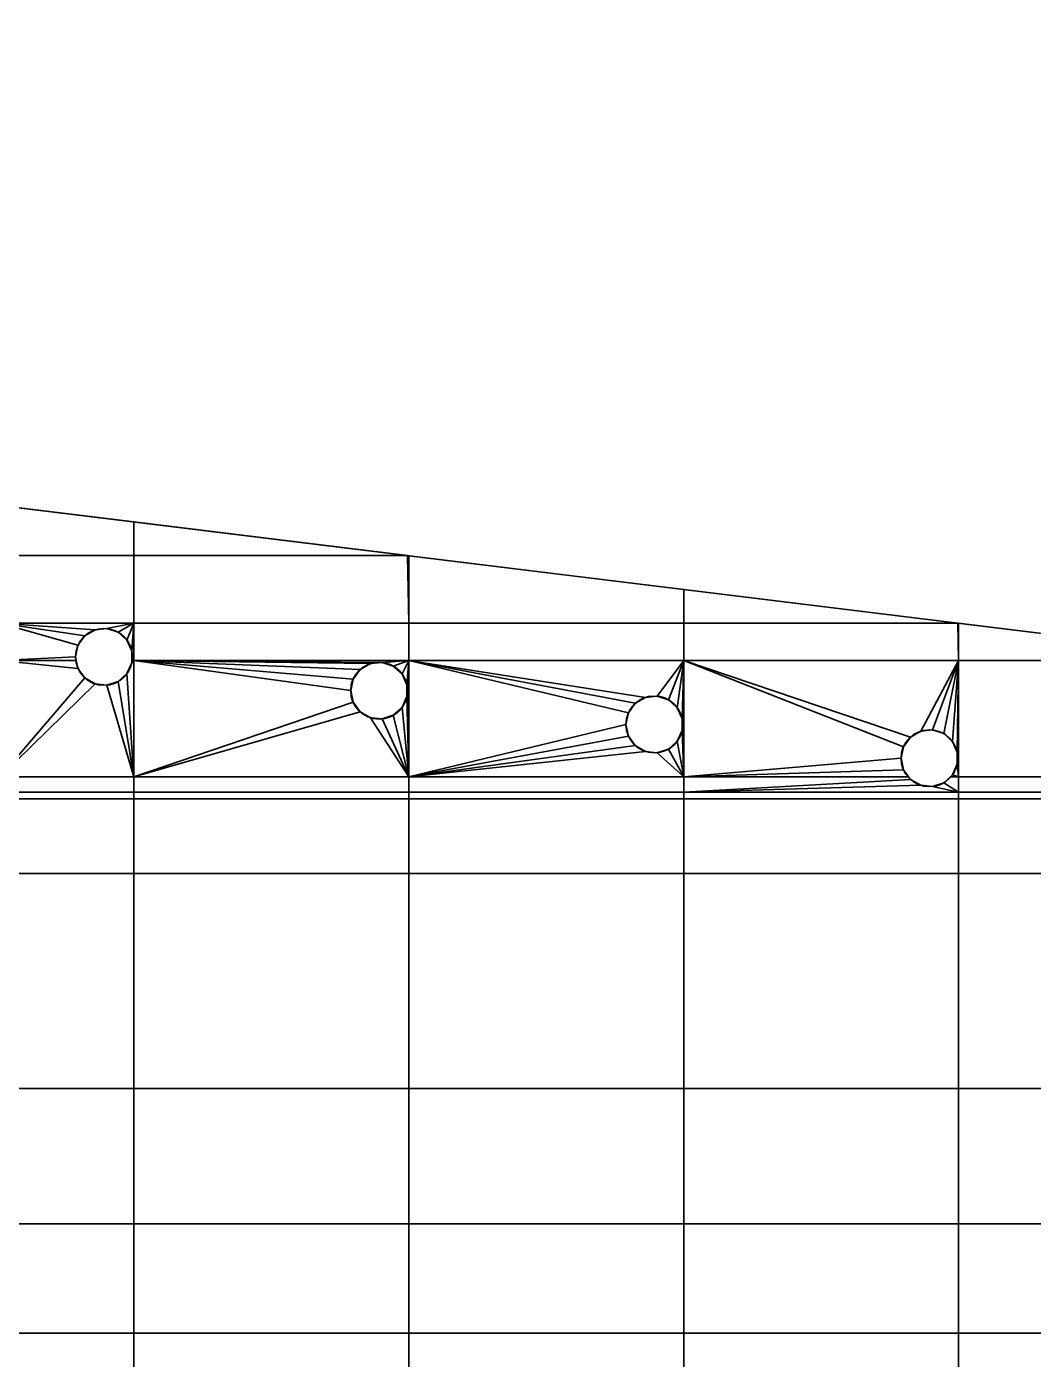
# Model space of a CAD drawing. Header units: millimetres. Extents: x 0 to 430, y 0 to 190.
# Drawn here: x 284.8 to 357.4, y 93.7 to 189.8 of the extents above; entities that cross this region are included whole.
import ezdxf

# ---------------------------------------------------------------- set-up
doc = ezdxf.new("R2010")
doc.units = ezdxf.units.MM
doc.layers.add('1', color=7, linetype='Continuous', true_color=0xffffff)

# ---------------------------------------------------------------- blocks, each defined once
blk = doc.blocks.new('UG_SURFACE_001')
at = {"layer": '1', "color": 252, "linetype": 'Continuous', "lineweight": 35}
for points in [[(282.843173, 155.271232, 3.5), (282.843173, 151.664004, 3.5), (292.497337, 151.664004, 3.5), (292.497337, 154.085845, 3.5)], [(292.497337, 154.085845, 1.5), (292.497337, 151.664004, 1.5), (282.843173, 151.664004, 1.5), (282.843173, 155.271232, 1.5)], [(282.843173, 155.271232, 3.5), (292.497337, 154.085845, 3.5), (292.497337, 154.085845, 1.5), (282.843173, 155.271232, 1.5)], [(292.497337, 154.085845, 3.5), (292.497337, 151.664004, 3.5), (312.221617, 151.664004, 3.5)], [(312.221617, 151.664004, 1.5), (292.497337, 151.664004, 1.5), (292.497337, 154.085845, 1.5)], [(292.497337, 154.085845, 3.5), (312.221617, 151.664004, 3.5), (312.221617, 151.664004, 1.5), (292.497337, 154.085845, 1.5)], [(292.497337, 151.664004, 3.5), (282.843173, 151.664004, 3.5), (282.843173, 146.789238, 3.5), (292.497337, 146.789238, 3.5)], [(292.497337, 146.789238, 1.5), (282.843173, 146.789238, 1.5), (282.843173, 151.664004, 1.5), (292.497337, 151.664004, 1.5)], [(312.221617, 151.664004, 3.5), (292.497337, 151.664004, 3.5), (292.497337, 146.789238, 3.5), (312.326968, 146.789238, 3.5)], [(312.326968, 146.789238, 1.5), (292.497337, 146.789238, 1.5), (292.497337, 151.664004, 1.5), (312.221617, 151.664004, 1.5)], [(312.326968, 146.789238, 3.5), (312.326968, 151.65107, 3.5), (312.221617, 151.664004, 3.5)], [(312.221617, 151.664004, 1.5), (312.326968, 151.65107, 1.5), (312.326968, 146.789238, 1.5)], [(312.221617, 151.664004, 3.5), (312.326968, 151.65107, 3.5), (312.326968, 151.65107, 1.5), (312.221617, 151.664004, 1.5)], [(312.326968, 151.65107, 3.5), (312.326968, 146.789238, 3.5), (332.156628, 146.789238, 3.5), (332.156628, 149.216294, 3.5)], [(332.156628, 149.216294, 1.5), (332.156628, 146.789238, 1.5), (312.326968, 146.789238, 1.5), (312.326968, 151.65107, 1.5)], [(312.326968, 151.65107, 3.5), (332.156628, 149.216294, 3.5), (332.156628, 149.216294, 1.5), (312.326968, 151.65107, 1.5)], [(332.156628, 149.216294, 3.5), (332.156628, 146.789238, 3.5), (351.923466, 146.789238, 3.5)], [(351.923466, 146.789238, 1.5), (332.156628, 146.789238, 1.5), (332.156628, 149.216294, 1.5)], [(332.156628, 149.216294, 3.5), (351.923466, 146.789238, 3.5), (351.923466, 146.789238, 1.5), (332.156628, 149.216294, 1.5)], [(282.843173, 146.789238, 3.5), (288.959205, 145.87529, 3.5), (289.697438, 146.301508, 3.5)], [(282.843173, 146.789238, 3.5), (288.458169, 145.185649, 3.5), (288.959205, 145.87529, 3.5)], [(288.280934, 144.35184, 3.5), (288.458169, 145.185649, 3.5), (282.843173, 146.789238, 3.5), (282.843173, 144.101843, 3.5)], [(289.697438, 146.301508, 3.5), (290.545225, 146.390617, 3.5), (292.497337, 146.789238, 3.5), (282.843173, 146.789238, 3.5)], [(282.843173, 146.789238, 1.5), (292.497337, 146.789238, 1.5), (290.545225, 146.390617, 1.5), (289.697438, 146.301508, 1.5)], [(282.843173, 144.101843, 1.5), (282.843173, 146.789238, 1.5), (288.458169, 145.185649, 1.5), (288.280934, 144.35184, 1.5)], [(289.697438, 146.301508, 1.5), (288.959205, 145.87529, 1.5), (282.843173, 146.789238, 1.5)], [(288.959205, 145.87529, 1.5), (288.458169, 145.185649, 1.5), (282.843173, 146.789238, 1.5)], [(289.697438, 146.301508, 1.5), (289.697438, 146.301508, 3.5), (288.959205, 145.87529, 3.5), (288.959205, 145.87529, 1.5)], [(290.545225, 146.390617, 1.5), (290.545225, 146.390617, 3.5), (289.697438, 146.301508, 3.5), (289.697438, 146.301508, 1.5)], [(292.497337, 146.789238, 3.5), (290.545225, 146.390617, 3.5), (291.355938, 146.127194, 3.5)], [(291.355938, 146.127194, 1.5), (290.545225, 146.390617, 1.5), (292.497337, 146.789238, 1.5)], [(291.355938, 146.127194, 1.5), (291.355938, 146.127194, 3.5), (290.545225, 146.390617, 3.5), (290.545225, 146.390617, 1.5)], [(291.355938, 146.127194, 3.5), (291.989416, 145.556808, 3.5), (292.497337, 146.789238, 3.5)], [(292.497337, 146.789238, 1.5), (291.989416, 145.556808, 1.5), (291.355938, 146.127194, 1.5)], [(291.989416, 145.556808, 3.5), (292.336136, 144.778058, 3.5), (292.497337, 146.789238, 3.5)], [(292.336136, 144.778058, 1.5), (291.989416, 145.556808, 1.5), (292.497337, 146.789238, 1.5)], [(292.336136, 144.778058, 3.5), (292.336136, 144.101843, 3.5), (292.497337, 144.101843, 3.5), (292.497337, 146.789238, 3.5)], [(292.380929, 144.35184, 1.5), (292.336136, 144.778058, 1.5), (292.497337, 146.789238, 1.5), (292.497337, 144.101843, 1.5)], [(312.326968, 146.789238, 3.5), (292.497337, 146.789238, 3.5), (292.497337, 144.101843, 3.5), (312.326968, 144.101843, 3.5)], [(312.326968, 144.101843, 1.5), (292.497337, 144.101843, 1.5), (292.497337, 146.789238, 1.5), (312.326968, 146.789238, 1.5)], [(332.156628, 146.789238, 3.5), (312.326968, 146.789238, 3.5), (312.326968, 144.101843, 3.5), (332.156628, 144.101843, 3.5)], [(332.156628, 144.101843, 1.5), (312.326968, 144.101843, 1.5), (312.326968, 146.789238, 1.5), (332.156628, 146.789238, 1.5)], [(351.923466, 146.789238, 3.5), (332.156628, 146.789238, 3.5), (332.156628, 144.101843, 3.5), (351.986259, 144.101843, 3.5)], [(351.986259, 144.101843, 1.5), (332.156628, 144.101843, 1.5), (332.156628, 146.789238, 1.5), (351.923466, 146.789238, 1.5)], [(351.986259, 144.101843, 3.5), (351.986259, 146.781519, 3.5), (351.923466, 146.789238, 3.5)], [(351.923466, 146.789238, 1.5), (351.986259, 146.781519, 1.5), (351.986259, 144.101843, 1.5)], [(351.923466, 146.789238, 3.5), (351.986259, 146.781519, 3.5), (351.986259, 146.781519, 1.5), (351.923466, 146.789238, 1.5)], [(351.986259, 146.781519, 3.5), (351.986259, 144.101843, 3.5), (361.911714, 144.101843, 3.5), (361.911714, 145.562828, 3.5)], [(361.911714, 145.562828, 1.5), (361.911714, 144.101843, 1.5), (351.986259, 144.101843, 1.5), (351.986259, 146.781519, 1.5)], [(351.986259, 146.781519, 3.5), (361.911714, 145.562828, 3.5), (361.911714, 145.562828, 1.5), (351.986259, 146.781519, 1.5)], [(288.458169, 145.185649, 1.5), (288.458169, 145.185649, 3.5), (288.280934, 144.35184, 3.5), (288.280934, 144.35184, 1.5)], [(288.959205, 145.87529, 1.5), (288.959205, 145.87529, 3.5), (288.458169, 145.185649, 3.5), (288.458169, 145.185649, 1.5)], [(291.989416, 145.556808, 1.5), (291.989416, 145.556808, 3.5), (291.355938, 146.127194, 3.5), (291.355938, 146.127194, 1.5)], [(292.336136, 144.778058, 1.5), (292.336136, 144.778058, 3.5), (291.989416, 145.556808, 3.5), (291.989416, 145.556808, 1.5)], [(282.843173, 144.101843, 3.5), (288.334072, 144.101843, 3.5), (288.280934, 144.35184, 3.5)], [(288.280934, 144.35184, 1.5), (288.334072, 144.101843, 1.5), (282.843173, 144.101843, 1.5)], [(288.334072, 144.101843, 1.5), (288.280934, 144.35184, 1.5), (288.280934, 144.35184, 3.5), (288.334072, 144.101843, 3.5)], [(292.336136, 144.778058, 3.5), (292.336136, 144.778058, 1.5), (292.380929, 144.35184, 1.5)], [(292.380929, 144.35184, 1.5), (292.336136, 144.101843, 3.5), (292.336136, 144.778058, 3.5)], [(292.380929, 144.35184, 1.5), (292.354643, 144.101843, 1.5), (292.336136, 144.101843, 3.5)], [(292.497337, 144.101843, 1.5), (292.354643, 144.101843, 1.5), (292.380929, 144.35184, 1.5)], [(282.843173, 144.101843, 3.5), (282.843173, 135.707468, 3.5), (288.959205, 142.82839, 3.5), (288.458169, 143.518031, 3.5)], [(288.458169, 143.518031, 3.5), (288.334072, 144.101843, 3.5), (282.843173, 144.101843, 3.5)], [(282.843173, 144.101843, 1.5), (288.334072, 144.101843, 1.5), (288.458169, 143.518031, 1.5)], [(288.458169, 143.518031, 1.5), (288.959205, 142.82839, 1.5), (282.843173, 135.707468, 1.5), (282.843173, 144.101843, 1.5)], [(288.334072, 144.101843, 3.5), (288.458169, 143.518031, 3.5), (288.458169, 143.518031, 1.5), (288.334072, 144.101843, 1.5)], [(288.458169, 143.518031, 1.5), (288.458169, 143.518031, 3.5), (288.959205, 142.82839, 3.5), (288.959205, 142.82839, 1.5)], [(292.497337, 135.707468, 3.5), (292.497337, 144.101843, 3.5), (292.336136, 143.925622, 3.5), (291.989416, 143.146887, 3.5)], [(292.497337, 144.101843, 1.5), (292.497337, 135.707468, 1.5), (291.989416, 143.146887, 1.5), (292.336136, 143.925622, 1.5)], [(291.989416, 143.146887, 1.5), (291.989416, 143.146887, 3.5), (292.336136, 143.925622, 3.5), (292.336136, 143.925622, 1.5)], [(292.497337, 144.101843, 3.5), (292.336136, 144.101843, 3.5), (292.336136, 143.925622, 3.5)], [(292.336136, 143.925622, 1.5), (292.354643, 144.101843, 1.5), (292.497337, 144.101843, 1.5)], [(292.354643, 144.101843, 1.5), (292.336136, 143.925622, 1.5), (292.336136, 143.925622, 3.5)], [(292.336136, 143.925622, 3.5), (292.336136, 144.101843, 3.5), (292.354643, 144.101843, 1.5)], [(292.497337, 144.101843, 3.5), (309.548378, 143.864125, 3.5), (310.396135, 143.953234, 3.5)], [(292.497337, 144.101843, 3.5), (308.810145, 143.437907, 3.5), (309.548378, 143.864125, 3.5)], [(292.497337, 144.101843, 3.5), (308.309078, 142.748266, 3.5), (308.810145, 143.437907, 3.5)], [(292.497337, 144.101843, 3.5), (292.497337, 135.707468, 3.5), (308.309078, 141.080648, 3.5), (308.131844, 141.914457, 3.5)], [(308.131844, 141.914457, 3.5), (308.309078, 142.748266, 3.5), (292.497337, 144.101843, 3.5)], [(310.396135, 143.953234, 3.5), (312.326968, 144.101843, 3.5), (292.497337, 144.101843, 3.5)], [(292.497337, 144.101843, 1.5), (312.326968, 144.101843, 1.5), (310.396135, 143.953234, 1.5)], [(310.396135, 143.953234, 1.5), (309.548378, 143.864125, 1.5), (292.497337, 144.101843, 1.5)], [(309.548378, 143.864125, 1.5), (308.810145, 143.437907, 1.5), (292.497337, 144.101843, 1.5)], [(308.810145, 143.437907, 1.5), (308.309078, 142.748266, 1.5), (292.497337, 144.101843, 1.5)], [(292.497337, 135.707468, 1.5), (292.497337, 144.101843, 1.5), (308.131844, 141.914457, 1.5), (308.309078, 141.080648, 1.5)], [(308.309078, 142.748266, 1.5), (308.131844, 141.914457, 1.5), (292.497337, 144.101843, 1.5)], [(308.810145, 143.437907, 1.5), (308.810145, 143.437907, 3.5), (308.309078, 142.748266, 3.5), (308.309078, 142.748266, 1.5)], [(309.548378, 143.864125, 1.5), (309.548378, 143.864125, 3.5), (308.810145, 143.437907, 3.5), (308.810145, 143.437907, 1.5)], [(310.396135, 143.953234, 1.5), (310.396135, 143.953234, 3.5), (309.548378, 143.864125, 3.5), (309.548378, 143.864125, 1.5)], [(312.326968, 144.101843, 3.5), (310.396135, 143.953234, 3.5), (311.206847, 143.689811, 3.5)], [(311.206847, 143.689811, 1.5), (310.396135, 143.953234, 1.5), (312.326968, 144.101843, 1.5)], [(311.206847, 143.689811, 1.5), (311.206847, 143.689811, 3.5), (310.396135, 143.953234, 3.5), (310.396135, 143.953234, 1.5)], [(311.206847, 143.689811, 3.5), (311.840326, 143.11941, 3.5), (312.326968, 144.101843, 3.5)], [(312.326968, 144.101843, 1.5), (311.840326, 143.11941, 1.5), (311.206847, 143.689811, 1.5)], [(311.840326, 143.11941, 1.5), (311.840326, 143.11941, 3.5), (311.206847, 143.689811, 3.5), (311.206847, 143.689811, 1.5)], [(311.840326, 143.11941, 3.5), (312.187046, 142.340675, 3.5), (312.326968, 144.101843, 3.5)], [(312.187046, 142.340675, 1.5), (311.840326, 143.11941, 1.5), (312.326968, 144.101843, 1.5)], [(312.326968, 135.707468, 3.5), (312.326968, 144.101843, 3.5), (312.187046, 142.340675, 3.5), (312.187046, 141.488239, 3.5)], [(312.231839, 141.914457, 1.5), (312.187046, 142.340675, 1.5), (312.326968, 144.101843, 1.5)], [(312.231839, 141.914457, 1.5), (312.326968, 144.101843, 1.5), (312.326968, 135.707468, 1.5)], [(312.326968, 144.101843, 3.5), (328.661054, 141.000524, 3.5), (329.399288, 141.426742, 3.5)], [(312.326968, 144.101843, 3.5), (328.160018, 140.310884, 3.5), (328.661054, 141.000524, 3.5)], [(327.982783, 139.477074, 3.5), (328.160018, 140.310884, 3.5), (312.326968, 144.101843, 3.5), (312.326968, 135.707468, 3.5)], [(329.399288, 141.426742, 3.5), (330.247074, 141.515836, 3.5), (332.156628, 144.101843, 3.5), (312.326968, 144.101843, 3.5)], [(312.326968, 144.101843, 1.5), (332.156628, 144.101843, 1.5), (330.247074, 141.515836, 1.5), (329.399288, 141.426742, 1.5)], [(329.399288, 141.426742, 1.5), (328.661054, 141.000524, 1.5), (312.326968, 144.101843, 1.5)], [(328.661054, 141.000524, 1.5), (328.160018, 140.310884, 1.5), (312.326968, 144.101843, 1.5)], [(328.160018, 140.310884, 1.5), (327.982783, 139.477074, 1.5), (312.326968, 135.707468, 1.5), (312.326968, 144.101843, 1.5)], [(332.156628, 144.101843, 3.5), (330.247074, 141.515836, 3.5), (331.057787, 141.252428, 3.5)], [(331.057787, 141.252428, 1.5), (330.247074, 141.515836, 1.5), (332.156628, 144.101843, 1.5)], [(331.057787, 141.252428, 3.5), (331.691265, 140.682027, 3.5), (332.156628, 144.101843, 3.5)], [(332.156628, 144.101843, 1.5), (331.691265, 140.682027, 1.5), (331.057787, 141.252428, 1.5)], [(331.691265, 140.682027, 3.5), (332.037985, 139.903292, 3.5), (332.156628, 144.101843, 3.5)], [(332.037985, 139.903292, 1.5), (331.691265, 140.682027, 1.5), (332.156628, 144.101843, 1.5)], [(332.156628, 135.707468, 3.5), (332.156628, 144.101843, 3.5), (332.037985, 139.903292, 3.5), (332.037985, 139.050856, 3.5)], [(332.082778, 139.477074, 1.5), (332.037985, 139.903292, 1.5), (332.156628, 144.101843, 1.5)], [(332.156628, 144.101843, 1.5), (332.156628, 135.707468, 1.5), (332.082778, 139.477074, 1.5)], [(351.986259, 144.101843, 3.5), (332.156628, 144.101843, 3.5), (348.511994, 138.563126, 3.5), (349.250227, 138.989344, 3.5)], [(332.156628, 144.101843, 3.5), (348.010927, 137.873501, 3.5), (348.511994, 138.563126, 3.5)], [(347.833693, 137.039676, 3.5), (348.010927, 137.873501, 3.5), (332.156628, 144.101843, 3.5), (332.156628, 135.707468, 3.5)], [(332.156628, 135.707468, 1.5), (332.156628, 144.101843, 1.5), (348.010927, 137.873501, 1.5), (347.833693, 137.039676, 1.5)], [(349.250227, 138.989344, 1.5), (348.511994, 138.563126, 1.5), (332.156628, 144.101843, 1.5), (351.986259, 144.101843, 1.5)], [(348.511994, 138.563126, 1.5), (348.010927, 137.873501, 1.5), (332.156628, 144.101843, 1.5)], [(349.250227, 138.989344, 3.5), (350.097984, 139.078453, 3.5), (351.986259, 144.101843, 3.5)], [(351.986259, 144.101843, 1.5), (350.097984, 139.078453, 1.5), (349.250227, 138.989344, 1.5)], [(351.986259, 144.101843, 3.5), (350.097984, 139.078453, 3.5), (350.908697, 138.81503, 3.5)], [(350.908697, 138.81503, 1.5), (350.097984, 139.078453, 1.5), (351.986259, 144.101843, 1.5)], [(350.908697, 138.81503, 3.5), (351.542175, 138.244644, 3.5), (351.986259, 144.101843, 3.5)], [(351.986259, 144.101843, 1.5), (351.542175, 138.244644, 1.5), (350.908697, 138.81503, 1.5)], [(351.542175, 138.244644, 3.5), (351.888895, 137.465909, 3.5), (351.986259, 144.101843, 3.5)], [(351.888895, 137.465909, 1.5), (351.542175, 138.244644, 1.5), (351.986259, 144.101843, 1.5)], [(351.986259, 135.707468, 3.5), (351.986259, 144.101843, 3.5), (351.888895, 137.465909, 3.5), (351.888895, 136.613458, 3.5)], [(351.933688, 137.039676, 1.5), (351.888895, 137.465909, 1.5), (351.986259, 144.101843, 1.5)], [(351.986259, 144.101843, 1.5), (351.986259, 135.707468, 1.5), (351.933688, 137.039676, 1.5)], [(361.911714, 144.101843, 3.5), (351.986259, 144.101843, 3.5), (351.986259, 135.707468, 3.5), (361.911714, 135.707468, 3.5)], [(361.911714, 135.707468, 1.5), (351.986259, 135.707468, 1.5), (351.986259, 144.101843, 1.5), (361.911714, 144.101843, 1.5)], [(289.697438, 142.402172, 3.5), (288.959205, 142.82839, 3.5), (282.843173, 135.707468, 3.5)], [(282.843173, 135.707468, 1.5), (288.959205, 142.82839, 1.5), (289.697438, 142.402172, 1.5)], [(282.843173, 135.707468, 3.5), (292.497337, 135.707468, 3.5), (290.545225, 142.313078, 3.5), (289.697438, 142.402172, 3.5)], [(289.697438, 142.402172, 1.5), (290.545225, 142.313078, 1.5), (292.497337, 135.707468, 1.5), (282.843173, 135.707468, 1.5)], [(288.959205, 142.82839, 1.5), (288.959205, 142.82839, 3.5), (289.697438, 142.402172, 3.5), (289.697438, 142.402172, 1.5)], [(289.697438, 142.402172, 1.5), (289.697438, 142.402172, 3.5), (290.545225, 142.313078, 3.5), (290.545225, 142.313078, 1.5)], [(291.355938, 142.576486, 3.5), (290.545225, 142.313078, 3.5), (292.497337, 135.707468, 3.5)], [(292.497337, 135.707468, 1.5), (290.545225, 142.313078, 1.5), (291.355938, 142.576486, 1.5)], [(290.545225, 142.313078, 1.5), (290.545225, 142.313078, 3.5), (291.355938, 142.576486, 3.5), (291.355938, 142.576486, 1.5)], [(292.497337, 135.707468, 3.5), (291.989416, 143.146887, 3.5), (291.355938, 142.576486, 3.5)], [(291.355938, 142.576486, 1.5), (291.989416, 143.146887, 1.5), (292.497337, 135.707468, 1.5)], [(291.355938, 142.576486, 1.5), (291.355938, 142.576486, 3.5), (291.989416, 143.146887, 3.5), (291.989416, 143.146887, 1.5)], [(308.309078, 142.748266, 1.5), (308.309078, 142.748266, 3.5), (308.131844, 141.914457, 3.5), (308.131844, 141.914457, 1.5)], [(312.187046, 142.340675, 1.5), (312.187046, 142.340675, 3.5), (311.840326, 143.11941, 3.5), (311.840326, 143.11941, 1.5)], [(312.187046, 142.340675, 3.5), (312.187046, 142.340675, 1.5), (312.231839, 141.914457, 1.5)], [(312.231839, 141.914457, 1.5), (312.187046, 141.488239, 3.5), (312.187046, 142.340675, 3.5)], [(308.131844, 141.914457, 1.5), (308.131844, 141.914457, 3.5), (308.309078, 141.080648, 3.5), (308.309078, 141.080648, 1.5)], [(312.326968, 135.707468, 3.5), (312.187046, 141.488239, 3.5), (311.840326, 140.709504, 3.5)], [(312.326968, 135.707468, 1.5), (311.840326, 140.709504, 1.5), (312.187046, 141.488239, 1.5)], [(311.840326, 140.709504, 1.5), (311.840326, 140.709504, 3.5), (312.187046, 141.488239, 3.5), (312.187046, 141.488239, 1.5)], [(312.326968, 135.707468, 1.5), (312.187046, 141.488239, 1.5), (312.231839, 141.914457, 1.5)], [(312.231839, 141.914457, 1.5), (312.187046, 141.488239, 1.5), (312.187046, 141.488239, 3.5)], [(329.399288, 141.426742, 1.5), (329.399288, 141.426742, 3.5), (328.661054, 141.000524, 3.5), (328.661054, 141.000524, 1.5)], [(330.247074, 141.515836, 1.5), (330.247074, 141.515836, 3.5), (329.399288, 141.426742, 3.5), (329.399288, 141.426742, 1.5)], [(331.057787, 141.252428, 1.5), (331.057787, 141.252428, 3.5), (330.247074, 141.515836, 3.5), (330.247074, 141.515836, 1.5)], [(308.810145, 140.391007, 3.5), (308.309078, 141.080648, 3.5), (292.497337, 135.707468, 3.5)], [(292.497337, 135.707468, 1.5), (308.309078, 141.080648, 1.5), (308.810145, 140.391007, 1.5)], [(309.548378, 139.964789, 3.5), (308.810145, 140.391007, 3.5), (292.497337, 135.707468, 3.5), (312.326968, 135.707468, 3.5)], [(312.326968, 135.707468, 1.5), (292.497337, 135.707468, 1.5), (308.810145, 140.391007, 1.5), (309.548378, 139.964789, 1.5)], [(308.309078, 141.080648, 1.5), (308.309078, 141.080648, 3.5), (308.810145, 140.391007, 3.5), (308.810145, 140.391007, 1.5)], [(308.810145, 140.391007, 1.5), (308.810145, 140.391007, 3.5), (309.548378, 139.964789, 3.5), (309.548378, 139.964789, 1.5)], [(312.326968, 135.707468, 3.5), (311.840326, 140.709504, 3.5), (311.206847, 140.139103, 3.5)], [(311.206847, 140.139103, 1.5), (311.840326, 140.709504, 1.5), (312.326968, 135.707468, 1.5)], [(311.206847, 140.139103, 1.5), (311.206847, 140.139103, 3.5), (311.840326, 140.709504, 3.5), (311.840326, 140.709504, 1.5)], [(328.661054, 141.000524, 1.5), (328.661054, 141.000524, 3.5), (328.160018, 140.310884, 3.5), (328.160018, 140.310884, 1.5)], [(331.691265, 140.682027, 1.5), (331.691265, 140.682027, 3.5), (331.057787, 141.252428, 3.5), (331.057787, 141.252428, 1.5)], [(332.037985, 139.903292, 1.5), (332.037985, 139.903292, 3.5), (331.691265, 140.682027, 3.5), (331.691265, 140.682027, 1.5)], [(312.326968, 135.707468, 3.5), (310.396135, 139.87568, 3.5), (309.548378, 139.964789, 3.5)], [(309.548378, 139.964789, 1.5), (310.396135, 139.87568, 1.5), (312.326968, 135.707468, 1.5)], [(309.548378, 139.964789, 1.5), (309.548378, 139.964789, 3.5), (310.396135, 139.87568, 3.5), (310.396135, 139.87568, 1.5)], [(311.206847, 140.139103, 3.5), (310.396135, 139.87568, 3.5), (312.326968, 135.707468, 3.5)], [(312.326968, 135.707468, 1.5), (310.396135, 139.87568, 1.5), (311.206847, 140.139103, 1.5)], [(310.396135, 139.87568, 1.5), (310.396135, 139.87568, 3.5), (311.206847, 140.139103, 3.5), (311.206847, 140.139103, 1.5)], [(312.326968, 135.707468, 3.5), (328.160018, 138.643265, 3.5), (327.982783, 139.477074, 3.5)], [(312.326968, 135.707468, 1.5), (327.982783, 139.477074, 1.5), (328.160018, 138.643265, 1.5)], [(328.160018, 140.310884, 1.5), (328.160018, 140.310884, 3.5), (327.982783, 139.477074, 3.5), (327.982783, 139.477074, 1.5)], [(327.982783, 139.477074, 1.5), (327.982783, 139.477074, 3.5), (328.160018, 138.643265, 3.5), (328.160018, 138.643265, 1.5)], [(332.037985, 139.903292, 3.5), (332.037985, 139.903292, 1.5), (332.082778, 139.477074, 1.5)], [(332.082778, 139.477074, 1.5), (332.037985, 139.050856, 3.5), (332.037985, 139.903292, 3.5)], [(332.156628, 135.707468, 1.5), (332.037985, 139.050856, 1.5), (332.082778, 139.477074, 1.5)], [(332.082778, 139.477074, 1.5), (332.037985, 139.050856, 1.5), (332.037985, 139.050856, 3.5)], [(328.661054, 137.953624, 3.5), (328.160018, 138.643265, 3.5), (312.326968, 135.707468, 3.5)], [(312.326968, 135.707468, 1.5), (328.160018, 138.643265, 1.5), (328.661054, 137.953624, 1.5)], [(328.160018, 138.643265, 1.5), (328.160018, 138.643265, 3.5), (328.661054, 137.953624, 3.5), (328.661054, 137.953624, 1.5)], [(332.156628, 135.707468, 3.5), (332.037985, 139.050856, 3.5), (331.691265, 138.272107, 3.5)], [(332.156628, 135.707468, 1.5), (331.691265, 138.272107, 1.5), (332.037985, 139.050856, 1.5)], [(331.691265, 138.272107, 1.5), (331.691265, 138.272107, 3.5), (332.037985, 139.050856, 3.5), (332.037985, 139.050856, 1.5)], [(348.511994, 138.563126, 1.5), (348.511994, 138.563126, 3.5), (348.010927, 137.873501, 3.5), (348.010927, 137.873501, 1.5)], [(349.250227, 138.989344, 1.5), (349.250227, 138.989344, 3.5), (348.511994, 138.563126, 3.5), (348.511994, 138.563126, 1.5)], [(350.097984, 139.078453, 1.5), (350.097984, 139.078453, 3.5), (349.250227, 138.989344, 3.5), (349.250227, 138.989344, 1.5)], [(350.908697, 138.81503, 1.5), (350.908697, 138.81503, 3.5), (350.097984, 139.078453, 3.5), (350.097984, 139.078453, 1.5)], [(351.542175, 138.244644, 1.5), (351.542175, 138.244644, 3.5), (350.908697, 138.81503, 3.5), (350.908697, 138.81503, 1.5)], [(329.399288, 137.527406, 3.5), (328.661054, 137.953624, 3.5), (312.326968, 135.707468, 3.5)], [(312.326968, 135.707468, 1.5), (328.661054, 137.953624, 1.5), (329.399288, 137.527406, 1.5)], [(312.326968, 135.707468, 3.5), (332.156628, 135.707468, 3.5), (330.247074, 137.438297, 3.5), (329.399288, 137.527406, 3.5)], [(329.399288, 137.527406, 1.5), (330.247074, 137.438297, 1.5), (332.156628, 135.707468, 1.5), (312.326968, 135.707468, 1.5)], [(328.661054, 137.953624, 1.5), (328.661054, 137.953624, 3.5), (329.399288, 137.527406, 3.5), (329.399288, 137.527406, 1.5)], [(329.399288, 137.527406, 1.5), (329.399288, 137.527406, 3.5), (330.247074, 137.438297, 3.5), (330.247074, 137.438297, 1.5)], [(331.057787, 137.70172, 3.5), (330.247074, 137.438297, 3.5), (332.156628, 135.707468, 3.5)], [(332.156628, 135.707468, 1.5), (330.247074, 137.438297, 1.5), (331.057787, 137.70172, 1.5)], [(330.247074, 137.438297, 1.5), (330.247074, 137.438297, 3.5), (331.057787, 137.70172, 3.5), (331.057787, 137.70172, 1.5)], [(332.156628, 135.707468, 3.5), (331.691265, 138.272107, 3.5), (331.057787, 137.70172, 3.5)], [(331.057787, 137.70172, 1.5), (331.691265, 138.272107, 1.5), (332.156628, 135.707468, 1.5)], [(331.057787, 137.70172, 1.5), (331.057787, 137.70172, 3.5), (331.691265, 138.272107, 3.5), (331.691265, 138.272107, 1.5)], [(348.010927, 137.873501, 1.5), (348.010927, 137.873501, 3.5), (347.833693, 137.039676, 3.5), (347.833693, 137.039676, 1.5)], [(351.888895, 137.465909, 1.5), (351.888895, 137.465909, 3.5), (351.542175, 138.244644, 3.5), (351.542175, 138.244644, 1.5)], [(332.156628, 135.707468, 3.5), (348.010927, 136.205867, 3.5), (347.833693, 137.039676, 3.5)], [(347.833693, 137.039676, 1.5), (348.010927, 136.205867, 1.5), (332.156628, 135.707468, 1.5)], [(347.833693, 137.039676, 1.5), (347.833693, 137.039676, 3.5), (348.010927, 136.205867, 3.5), (348.010927, 136.205867, 1.5)], [(351.986259, 135.707468, 3.5), (351.888895, 136.613458, 3.5), (351.542175, 135.834724, 3.5)], [(351.986259, 135.707468, 1.5), (351.542175, 135.834724, 1.5), (351.888895, 136.613458, 1.5)], [(351.542175, 135.834724, 1.5), (351.542175, 135.834724, 3.5), (351.888895, 136.613458, 3.5), (351.888895, 136.613458, 1.5)], [(351.888895, 137.465909, 3.5), (351.888895, 137.465909, 1.5), (351.933688, 137.039676, 1.5)], [(351.933688, 137.039676, 1.5), (351.888895, 136.613458, 3.5), (351.888895, 137.465909, 3.5)], [(351.986259, 135.707468, 1.5), (351.888895, 136.613458, 1.5), (351.933688, 137.039676, 1.5)], [(351.933688, 137.039676, 1.5), (351.888895, 136.613458, 1.5), (351.888895, 136.613458, 3.5)], [(292.497337, 135.707468, 3.5), (282.843173, 135.707468, 3.5), (282.843173, 134.602293, 3.5), (292.497337, 134.602293, 3.5)], [(292.497337, 134.602293, 1.5), (282.843173, 134.602293, 1.5), (282.843173, 135.707468, 1.5), (292.497337, 135.707468, 1.5)], [(312.326968, 135.707468, 3.5), (292.497337, 135.707468, 3.5), (292.497337, 134.602293, 3.5), (312.326968, 134.602293, 3.5)], [(312.326968, 134.602293, 1.5), (292.497337, 134.602293, 1.5), (292.497337, 135.707468, 1.5), (312.326968, 135.707468, 1.5)], [(332.156628, 135.707468, 3.5), (312.326968, 135.707468, 3.5), (312.326968, 134.602293, 3.5), (332.156628, 134.602293, 3.5)], [(332.156628, 134.602293, 1.5), (312.326968, 134.602293, 1.5), (312.326968, 135.707468, 1.5), (332.156628, 135.707468, 1.5)], [(332.156628, 135.707468, 3.5), (348.373055, 135.707468, 3.5), (348.010927, 136.205867, 3.5)], [(348.010927, 136.205867, 1.5), (348.373055, 135.707468, 1.5), (332.156628, 135.707468, 1.5)], [(348.511994, 135.516241, 3.5), (348.373055, 135.707468, 3.5), (332.156628, 135.707468, 3.5), (332.156628, 134.602293, 3.5)], [(332.156628, 134.602293, 1.5), (332.156628, 135.707468, 1.5), (348.373055, 135.707468, 1.5), (348.511994, 135.516241, 1.5)], [(348.373055, 135.707468, 1.5), (348.010927, 136.205867, 1.5), (348.010927, 136.205867, 3.5), (348.373055, 135.707468, 3.5)], [(348.373055, 135.707468, 3.5), (348.511994, 135.516241, 3.5), (348.511994, 135.516241, 1.5), (348.373055, 135.707468, 1.5)], [(351.986259, 134.602293, 3.5), (351.986259, 135.707468, 3.5), (351.400852, 135.707468, 3.5), (350.908697, 135.264337, 3.5)], [(350.908697, 135.264337, 1.5), (351.400852, 135.707468, 1.5), (351.986259, 135.707468, 1.5), (351.986259, 134.602293, 1.5)], [(351.400852, 135.707468, 1.5), (350.908697, 135.264337, 1.5), (350.908697, 135.264337, 3.5), (351.400852, 135.707468, 3.5)], [(351.542175, 135.834724, 3.5), (351.400852, 135.707468, 3.5), (351.986259, 135.707468, 3.5)], [(351.986259, 135.707468, 1.5), (351.400852, 135.707468, 1.5), (351.542175, 135.834724, 1.5)], [(351.400852, 135.707468, 3.5), (351.542175, 135.834724, 3.5), (351.542175, 135.834724, 1.5), (351.400852, 135.707468, 1.5)], [(361.911714, 135.707468, 3.5), (351.986259, 135.707468, 3.5), (351.986259, 134.602293, 3.5), (361.911714, 134.602293, 3.5)], [(361.911714, 134.602293, 1.5), (351.986259, 134.602293, 1.5), (351.986259, 135.707468, 1.5), (361.911714, 135.707468, 1.5)], [(292.497337, 134.602293, 3.5), (282.843173, 134.602293, 3.5), (282.843173, 134.107456, 3.5), (292.497337, 134.107456, 3.5)], [(292.497337, 134.107456, 1.5), (282.843173, 134.107456, 1.5), (282.843173, 134.602293, 1.5), (292.497337, 134.602293, 1.5)], [(312.326968, 134.602293, 3.5), (292.497337, 134.602293, 3.5), (292.497337, 134.107456, 3.5), (312.326968, 134.107456, 3.5)], [(312.326968, 134.107456, 1.5), (292.497337, 134.107456, 1.5), (292.497337, 134.602293, 1.5), (312.326968, 134.602293, 1.5)], [(332.156628, 134.602293, 3.5), (312.326968, 134.602293, 3.5), (312.326968, 134.107456, 3.5), (332.156628, 134.107456, 3.5)], [(332.156628, 134.107456, 1.5), (312.326968, 134.107456, 1.5), (312.326968, 134.602293, 1.5), (332.156628, 134.602293, 1.5)], [(349.250227, 135.090023, 3.5), (348.511994, 135.516241, 3.5), (332.156628, 134.602293, 3.5)], [(332.156628, 134.602293, 1.5), (348.511994, 135.516241, 1.5), (349.250227, 135.090023, 1.5)], [(332.156628, 134.602293, 3.5), (351.986259, 134.602293, 3.5), (350.097984, 135.000914, 3.5), (349.250227, 135.090023, 3.5)], [(349.250227, 135.090023, 1.5), (350.097984, 135.000914, 1.5), (351.986259, 134.602293, 1.5), (332.156628, 134.602293, 1.5)], [(351.986259, 134.602293, 3.5), (332.156628, 134.602293, 3.5), (332.156628, 134.107456, 3.5), (351.986259, 134.107456, 3.5)], [(351.986259, 134.107456, 1.5), (332.156628, 134.107456, 1.5), (332.156628, 134.602293, 1.5), (351.986259, 134.602293, 1.5)], [(348.511994, 135.516241, 1.5), (348.511994, 135.516241, 3.5), (349.250227, 135.090023, 3.5), (349.250227, 135.090023, 1.5)], [(349.250227, 135.090023, 1.5), (349.250227, 135.090023, 3.5), (350.097984, 135.000914, 3.5), (350.097984, 135.000914, 1.5)], [(350.908697, 135.264337, 3.5), (350.097984, 135.000914, 3.5), (351.986259, 134.602293, 3.5)], [(351.986259, 134.602293, 1.5), (350.097984, 135.000914, 1.5), (350.908697, 135.264337, 1.5)], [(350.097984, 135.000914, 1.5), (350.097984, 135.000914, 3.5), (350.908697, 135.264337, 3.5), (350.908697, 135.264337, 1.5)], [(361.911714, 134.602293, 3.5), (351.986259, 134.602293, 3.5), (351.986259, 134.107456, 3.5), (361.911714, 134.107456, 3.5)], [(361.911714, 134.107456, 1.5), (351.986259, 134.107456, 1.5), (351.986259, 134.602293, 1.5), (361.911714, 134.602293, 1.5)], [(292.497337, 134.107456, 3.5), (282.843173, 134.107456, 3.5), (282.843173, 128.726453, 3.5), (292.497337, 128.726453, 3.5)], [(292.497337, 128.726453, 1.5), (282.843173, 128.726453, 1.5), (282.843173, 134.107456, 1.5), (292.497337, 134.107456, 1.5)], [(312.326968, 134.107456, 3.5), (292.497337, 134.107456, 3.5), (292.497337, 128.726453, 3.5), (312.326968, 128.726453, 3.5)], [(312.326968, 128.726453, 1.5), (292.497337, 128.726453, 1.5), (292.497337, 134.107456, 1.5), (312.326968, 134.107456, 1.5)], [(332.156628, 134.107456, 3.5), (312.326968, 134.107456, 3.5), (312.326968, 128.726453, 3.5), (332.156628, 128.726453, 3.5)], [(332.156628, 128.726453, 1.5), (312.326968, 128.726453, 1.5), (312.326968, 134.107456, 1.5), (332.156628, 134.107456, 1.5)], [(351.986259, 134.107456, 3.5), (332.156628, 134.107456, 3.5), (332.156628, 128.726453, 3.5), (351.986259, 128.726453, 3.5)], [(351.986259, 128.726453, 1.5), (332.156628, 128.726453, 1.5), (332.156628, 134.107456, 1.5), (351.986259, 134.107456, 1.5)], [(361.911714, 134.107456, 3.5), (351.986259, 134.107456, 3.5), (351.986259, 128.726453, 3.5), (361.911714, 128.726453, 3.5)], [(361.911714, 128.726453, 1.5), (351.986259, 128.726453, 1.5), (351.986259, 134.107456, 1.5), (361.911714, 134.107456, 1.5)], [(292.497337, 128.726453, 3.5), (282.843173, 128.726453, 3.5), (282.843173, 113.211535, 3.5), (292.497337, 113.211535, 3.5)], [(292.497337, 113.211535, 1.5), (282.843173, 113.211535, 1.5), (282.843173, 128.726453, 1.5), (292.497337, 128.726453, 1.5)], [(312.326968, 128.726453, 3.5), (292.497337, 128.726453, 3.5), (292.497337, 113.211535, 3.5), (312.326968, 113.211535, 3.5)], [(312.326968, 113.211535, 1.5), (292.497337, 113.211535, 1.5), (292.497337, 128.726453, 1.5), (312.326968, 128.726453, 1.5)], [(332.156628, 128.726453, 3.5), (312.326968, 128.726453, 3.5), (312.326968, 113.211535, 3.5), (332.156628, 113.211535, 3.5)], [(332.156628, 113.211535, 1.5), (312.326968, 113.211535, 1.5), (312.326968, 128.726453, 1.5), (332.156628, 128.726453, 1.5)], [(351.986259, 128.726453, 3.5), (332.156628, 128.726453, 3.5), (332.156628, 113.211535, 3.5), (351.986259, 113.211535, 3.5)], [(351.986259, 113.211535, 1.5), (332.156628, 113.211535, 1.5), (332.156628, 128.726453, 1.5), (351.986259, 128.726453, 1.5)], [(361.911714, 128.726453, 3.5), (351.986259, 128.726453, 3.5), (351.986259, 113.211535, 3.5), (361.911714, 113.211535, 3.5)], [(361.911714, 113.211535, 1.5), (351.986259, 113.211535, 1.5), (351.986259, 128.726453, 1.5), (361.911714, 128.726453, 1.5)], [(292.497337, 113.211535, 3.5), (282.843173, 113.211535, 3.5), (282.843173, 103.461534, 3.5), (292.497337, 103.461534, 3.5)], [(292.497337, 103.461534, 1.5), (282.843173, 103.461534, 1.5), (282.843173, 113.211535, 1.5), (292.497337, 113.211535, 1.5)], [(312.326968, 113.211535, 3.5), (292.497337, 113.211535, 3.5), (292.497337, 103.461534, 3.5), (312.326968, 103.461534, 3.5)], [(312.326968, 103.461534, 1.5), (292.497337, 103.461534, 1.5), (292.497337, 113.211535, 1.5), (312.326968, 113.211535, 1.5)], [(332.156628, 113.211535, 3.5), (312.326968, 113.211535, 3.5), (312.326968, 103.461534, 3.5), (332.156628, 103.461534, 3.5)], [(332.156628, 103.461534, 1.5), (312.326968, 103.461534, 1.5), (312.326968, 113.211535, 1.5), (332.156628, 113.211535, 1.5)], [(351.986259, 113.211535, 3.5), (332.156628, 113.211535, 3.5), (332.156628, 103.461534, 3.5), (351.986259, 103.461534, 3.5)], [(351.986259, 103.461534, 1.5), (332.156628, 103.461534, 1.5), (332.156628, 113.211535, 1.5), (351.986259, 113.211535, 1.5)], [(361.911714, 113.211535, 3.5), (351.986259, 113.211535, 3.5), (351.986259, 103.461534, 3.5), (361.911714, 103.461534, 3.5)], [(361.911714, 103.461534, 1.5), (351.986259, 103.461534, 1.5), (351.986259, 113.211535, 1.5), (361.911714, 113.211535, 1.5)], [(292.497337, 103.461534, 3.5), (282.843173, 103.461534, 3.5), (282.843173, 95.571034, 3.5), (292.497337, 95.571034, 3.5)], [(292.497337, 95.571034, 1.5), (282.843173, 95.571034, 1.5), (282.843173, 103.461534, 1.5), (292.497337, 103.461534, 1.5)], [(312.326968, 103.461534, 3.5), (292.497337, 103.461534, 3.5), (292.497337, 95.571034, 3.5), (312.326968, 95.571034, 3.5)], [(312.326968, 95.571034, 1.5), (292.497337, 95.571034, 1.5), (292.497337, 103.461534, 1.5), (312.326968, 103.461534, 1.5)], [(332.156628, 103.461534, 3.5), (312.326968, 103.461534, 3.5), (312.326968, 95.571034, 3.5), (332.156628, 95.571034, 3.5)], [(332.156628, 95.571034, 1.5), (312.326968, 95.571034, 1.5), (312.326968, 103.461534, 1.5), (332.156628, 103.461534, 1.5)], [(351.986259, 103.461534, 3.5), (332.156628, 103.461534, 3.5), (332.156628, 95.571034, 3.5), (351.986259, 95.571034, 3.5)], [(351.986259, 95.571034, 1.5), (332.156628, 95.571034, 1.5), (332.156628, 103.461534, 1.5), (351.986259, 103.461534, 1.5)], [(361.911714, 103.461534, 3.5), (351.986259, 103.461534, 3.5), (351.986259, 95.571034, 3.5), (361.911714, 95.571034, 3.5)], [(361.911714, 95.571034, 1.5), (351.986259, 95.571034, 1.5), (351.986259, 103.461534, 1.5), (361.911714, 103.461534, 1.5)], [(292.497337, 95.571034, 3.5), (282.843173, 95.571034, 3.5), (282.843173, 90.742782, 3.5), (292.497337, 90.742782, 3.5)], [(292.497337, 90.742782, 1.5), (282.843173, 90.742782, 1.5), (282.843173, 95.571034, 1.5), (292.497337, 95.571034, 1.5)], [(312.326968, 95.571034, 3.5), (292.497337, 95.571034, 3.5), (292.497337, 90.742782, 3.5), (312.326968, 90.742782, 3.5)], [(312.326968, 90.742782, 1.5), (292.497337, 90.742782, 1.5), (292.497337, 95.571034, 1.5), (312.326968, 95.571034, 1.5)], [(332.156628, 95.571034, 3.5), (312.326968, 95.571034, 3.5), (312.326968, 90.742782, 3.5), (332.156628, 90.742782, 3.5)], [(332.156628, 90.742782, 1.5), (312.326968, 90.742782, 1.5), (312.326968, 95.571034, 1.5), (332.156628, 95.571034, 1.5)], [(351.986259, 95.571034, 3.5), (332.156628, 95.571034, 3.5), (332.156628, 90.742782, 3.5), (351.986259, 90.742782, 3.5)], [(351.986259, 90.742782, 1.5), (332.156628, 90.742782, 1.5), (332.156628, 95.571034, 1.5), (351.986259, 95.571034, 1.5)], [(361.911714, 95.571034, 3.5), (351.986259, 95.571034, 3.5), (351.986259, 90.742782, 3.5), (361.911714, 90.742782, 3.5)], [(361.911714, 90.742782, 1.5), (351.986259, 90.742782, 1.5), (351.986259, 95.571034, 1.5), (361.911714, 95.571034, 1.5)]]:
    blk.add_3dface(points, dxfattribs=at)

msp = doc.modelspace()

# ---------------------------------------------------------------- linework, layer by layer
at = {"layer": '1', "color": 252, "linetype": 'Continuous', "lineweight": 35}
for p, q in [((430, 137.202639, 1.5), (1.5, 189.815823, 1.5)), ((430, 137.202639, 3.5), (1.5, 189.815823, 3.5))]:
    msp.add_line(p, q, dxfattribs=at)
at = {"layer": '1', "color": 252, "linetype": 'Continuous', "lineweight": 35, "extrusion": (0, 0, -1)}
for centre in [(-290.33093, 144.351844, -3.5), (-310.181853, 141.914457, -3.5), (-330.032776, 139.47707, -3.5), (-349.883699, 137.039684, -3.5)]:
    msp.add_circle(centre, 2.05, dxfattribs=at)
at = {"layer": '1', "color": 252, "linetype": 'Continuous', "lineweight": 35}
for centre in [(290.33093, 144.351844, 1.5), (310.181853, 141.914457, 1.5), (330.032776, 139.47707, 1.5), (349.883699, 137.039684, 1.5)]:
    msp.add_circle(centre, 2.05, dxfattribs=at)

# ---------------------------------------------------------------- block references
msp.add_blockref('UG_SURFACE_001', (0, 0), dxfattribs=at)

doc.saveas('drawing.dxf')
